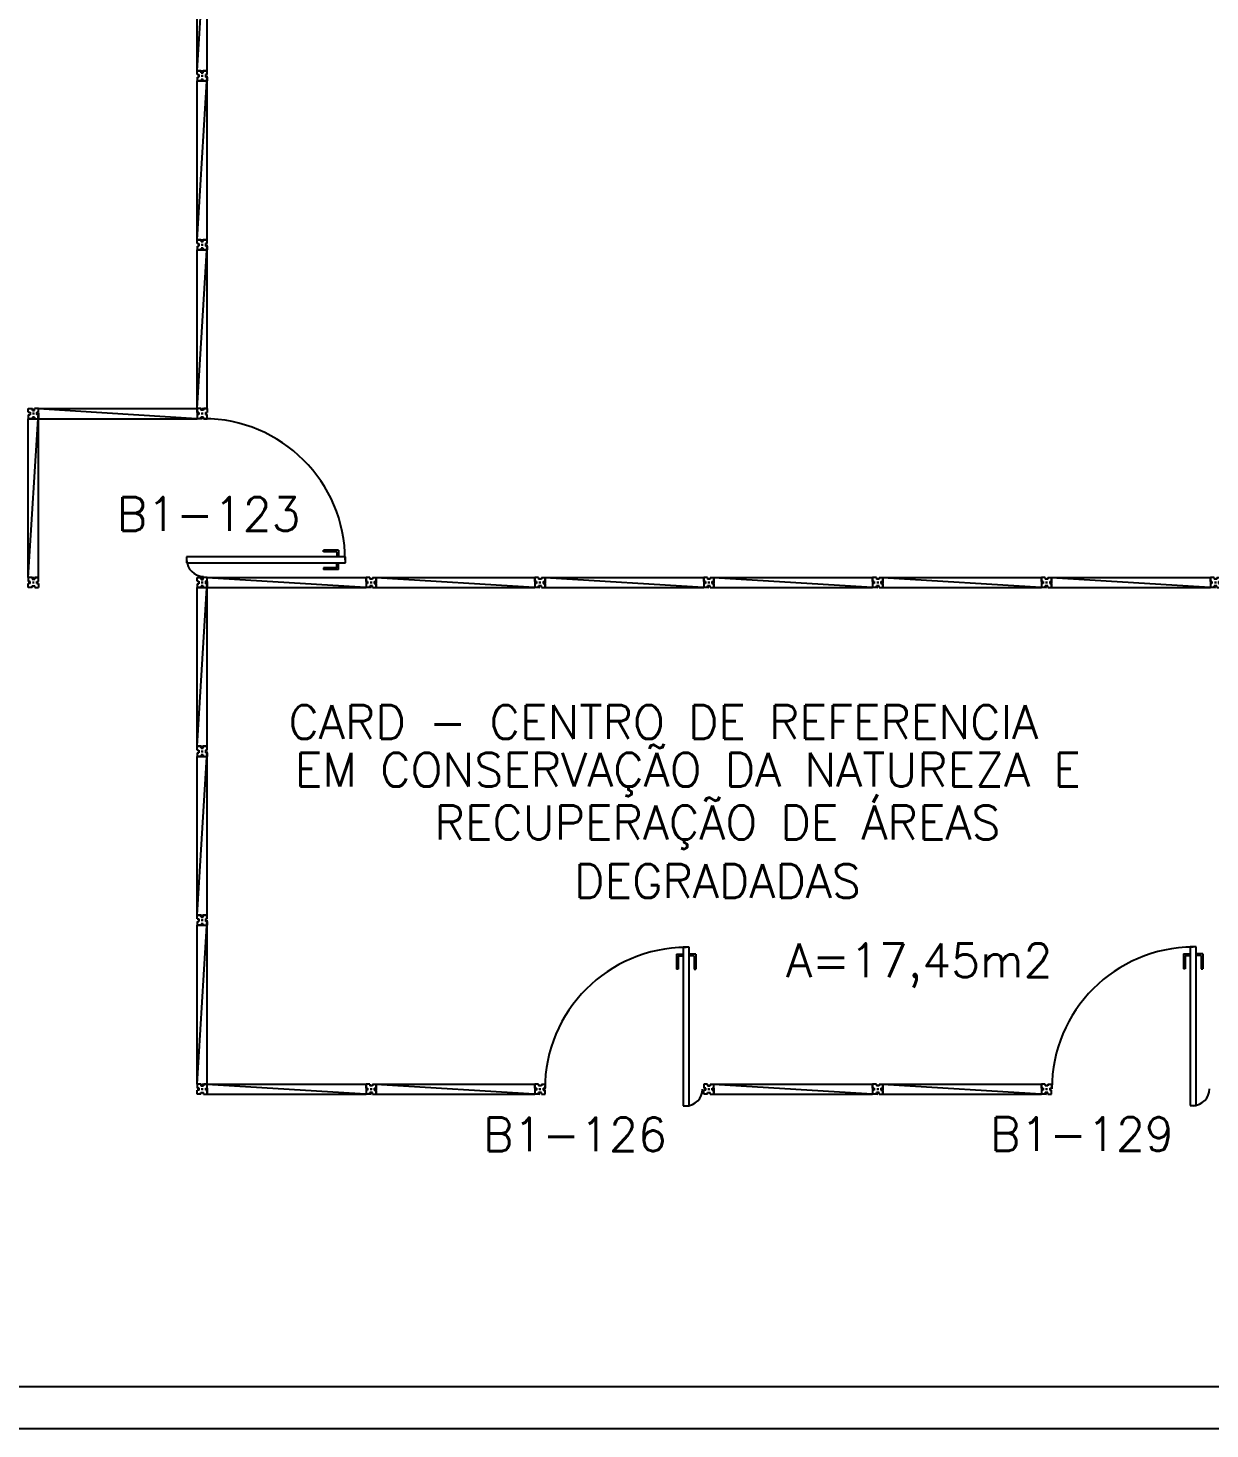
# Model space of a CAD drawing. Extents: x -31 to 207, y 425 to 518.
# Drawn here: x 104.25 to 111.25, y 493.32 to 501.61 of the extents above; entities that cross this region are included whole.
import ezdxf
from ezdxf.enums import TextEntityAlignment as Align

# ---------------------------------------------------------------- set-up
doc = ezdxf.new("R2010")
doc.units = 0
doc.header["$LTSCALE"] = 0.01
doc.header["$MEASUREMENT"] = 0
doc.layers.get('0').update_dxf_attribs({"linetype": 'CONTINUOUS'})
for name, color, linetype in [('AREA', 2, 'CONTINUOUS'), ('BANC', 2, 'CONTINUOUS'), ('DIV', 2, 'CONTINUOUS'), ('TEXTO-ENDEREÇO', 2, 'CONTINUOUS')]:
    doc.layers.add(name, color=color, linetype=linetype)
doc.styles.add('UNB-100', font='simplex.shx', dxfattribs={"height": 0.2})
doc.styles.add('UNB-100-1', font='simplex.shx', dxfattribs={"height": 0.2})

# ---------------------------------------------------------------- blocks, each defined once
blk = doc.blocks.new('DIVMT-SLS')
for p, q in [((-0.03, 0.03), (-0.03, 0.006)), ((-0.008, 0.03), (-0.03, 0.03)), ((-0.0185, 0.006), (-0.03, 0.006)), ((-0.0185, -0.006), (-0.0185, 0.006)), ((-0.008, 0.03), (-0.008, 0.02)), ((-0.008, 0.02), (0.008, 0.02)), ((-0.0051, 0), (0.0051, 0)), ((0.0051, 0), (-0.0051, 0)), ((-0.0051, 0), (0.0051, 0)), ((0.97, -0.03), (0, 0.03)), ((0, -0.0051), (0, 0.0051)), ((0, 0.0051), (0, -0.0051)), ((0.008, 0.03), (0.008, 0.02)), ((0.008, 0.03), (0.03, 0.03)), ((0.0205, 0.006), (0.03, 0.006)), ((0.0205, -0.006), (0.0205, 0.006)), ((0.0205, 0.006), (0.0205, -0.006)), ((0.0205, 0.006), (0.03, 0.006)), ((0.97, 0.03), (0.03, 0.03)), ((0.03, 0.006), (0.03, 0.03)), ((0.03, -0.03), (0.03, 0.03)), ((0.03, -0.005), (0.03, 0.005)), ((0.97, 0.03), (0.97, 0.009)), ((0.97, 0.009), (0.97, 0.027)), ((0.9795, 0.006), (0.97, 0.006)), ((0.97, -0.005), (0.97, 0.005)), ((0.9795, 0.006), (0.9795, -0.006)), ((1.0051, 0), (0.9949, 0)), ((1, 0.0051), (1, -0.0051)), ((-0.0185, -0.006), (-0.03, -0.006)), ((-0.03, -0.03), (-0.03, -0.006)), ((-0.008, -0.03), (-0.03, -0.03)), ((-0.008, -0.03), (-0.008, -0.02)), ((-0.008, -0.02), (0.008, -0.02)), ((0.008, -0.03), (0.008, -0.02)), ((0.008, -0.03), (0.03, -0.03)), ((0.0205, -0.006), (0.03, -0.006)), ((0.0205, -0.006), (0.03, -0.006)), ((0.03, -0.006), (0.03, -0.03)), ((0.97, -0.03), (0.03, -0.03)), ((0.9795, -0.006), (0.97, -0.006)), ((0.97, -0.009), (0.97, -0.027))]:
    blk.add_line(p, q)
blk = doc.blocks.new('MTT-SLS')
for p, q in [((-0.008, 0.03), (-0.03, 0.03)), ((-0.03, 0.03), (-0.03, 0.006)), ((-0.0185, 0.006), (-0.03, 0.006)), ((-0.0185, -0.006), (-0.0185, 0.006)), ((-0.008, 0.03), (-0.008, 0.02)), ((-0.008, 0.02), (0.008, 0.02)), ((-0.0051, 0), (0.0051, 0)), ((0, -0.0051), (0, 0.0051)), ((0.008, 0.03), (0.03, 0.03)), ((0.008, 0.03), (0.008, 0.02)), ((0.0205, -0.006), (0.0205, 0.006)), ((0.0205, 0.006), (0.03, 0.006)), ((0.03, 0.006), (0.03, 0.03)), ((-0.03, -0.03), (-0.03, -0.006)), ((-0.0185, -0.006), (-0.03, -0.006)), ((-0.008, -0.03), (-0.03, -0.03)), ((-0.008, -0.02), (0.008, -0.02)), ((-0.008, -0.03), (-0.008, -0.02)), ((0.008, -0.03), (0.008, -0.02)), ((0.008, -0.03), (0.03, -0.03)), ((0.0205, -0.006), (0.03, -0.006)), ((0.03, -0.006), (0.03, -0.03))]:
    blk.add_line(p, q)
blk = doc.blocks.new('PDVD-SLS')
at = {"layer": 'DIV'}
for p, q in [((-0.1525, 0.84), (-0.1525, -0.1)), ((-0.1175, 0.84), (-0.1525, 0.84)), ((-0.1175, -0.1), (-0.1175, 0.84)), ((-0.1921, 0.8), (-0.1521, 0.8)), ((-0.1921, 0.8), (-0.1921, 0.71)), ((-0.1821, 0.79), (-0.1521, 0.79)), ((-0.1821, 0.79), (-0.1821, 0.71)), ((-0.0775, 0.8), (-0.1175, 0.8)), ((-0.0875, 0.79), (-0.1175, 0.79)), ((-0.0875, 0.79), (-0.0875, 0.71)), ((-0.0775, 0.8), (-0.0775, 0.71)), ((-0.1821, 0.71), (-0.192, 0.71)), ((-0.0875, 0.71), (-0.0776, 0.71)), ((-0.1175, -0.1), (-0.1175, 0.0429)), ((-0.1175, -0.1), (-0.1175, 0.0285)), ((-0.1525, -0.1), (-0.1175, -0.1))]:
    blk.add_line(p, q, dxfattribs=at)
for centre, radius, start, end in [((-0.1326, 0.0004), 0.8385, 90.17171, 180), ((-0.1376, 0.0004), 0.1005, 271.43259, 0)]:
    blk.add_arc(centre, radius, start, end, dxfattribs=at)

msp = doc.modelspace()

# ---------------------------------------------------------------- linework, layer by layer
at = {"layer": 'BANC'}
for p, q in [((204.284, 493.5669), (-17.6131, 493.5669)), ((204.284, 493.3169), (-17.6131, 493.3169))]:
    msp.add_line(p, q, dxfattribs=at)

# ---------------------------------------------------------------- block references
at = {"layer": 'DIV'}
for name, p, rotation in [('DIVMT-SLS', (105.2838, 502.3296), 270), ('DIVMT-SLS', (105.2838, 501.3296), 270), ('DIVMT-SLS', (105.2838, 500.3296), 270), ('DIVMT-SLS', (104.2838, 499.3296), 270), ('DIVMT-SLS', (105.2838, 499.3296), 180), ('PDVD-SLS', (105.2913, 498.3285), 270), ('PDVD-SLS', (105.2913, 498.3285), 270), ('DIVMT-SLS', (105.2838, 498.3296), 270), ('DIVMT-SLS', (106.2838, 498.3296), 180), ('DIVMT-SLS', (106.2838, 498.3296), 180), ('DIVMT-SLS', (107.2838, 498.3296), 180), ('DIVMT-SLS', (108.2838, 498.3296), 180), ('DIVMT-SLS', (109.2838, 498.3296), 180), ('DIVMT-SLS', (110.2838, 498.3296), 180), ('DIVMT-SLS', (111.2838, 498.3296), 180), ('DIVMT-SLS', (105.2838, 497.3296), 270), ('DIVMT-SLS', (105.2838, 496.3296), 270), ('DIVMT-SLS', (106.2838, 495.3296), 180), ('DIVMT-SLS', (107.2838, 495.3296), 180), ('DIVMT-SLS', (109.2838, 495.3296), 180), ('DIVMT-SLS', (110.2838, 495.3296), 180)]:
    msp.add_blockref(name, p, dxfattribs=dict(at, rotation=rotation))
for name, p in [('MTT-SLS', (104.2838, 498.3296)), ('PDVD-SLS', (108.2838, 495.3296)), ('PDVD-SLS', (111.2861, 495.3315)), ('MTT-SLS', (105.2838, 495.3296)), ('MTT-SLS', (108.2838, 495.3296))]:
    msp.add_blockref(name, p, dxfattribs=at)

# ---------------------------------------------------------------- texts
at = {"layer": 'AREA', "style": 'UNB-100'}
for s, p in [('CARD - CENTRO DE REFERENCIA', (108.0143, 497.4031)), ('EM CONSERVAÇÃO DA NATUREZA E', (108.1593, 497.1209)), ('RECUPERAÇÃO DE ÁREAS', (108.3348, 496.8083)), ('DEGRADADAS', (108.3348, 496.4613)), ('A=17,45m2', (109.5301, 495.9925))]:
    msp.add_text(s, height=0.2, dxfattribs=at).set_placement(p, align=Align.CENTER)
at = {"layer": 'TEXTO-ENDEREÇO', "style": 'UNB-100-1'}
for s, p in [('B1-123', (104.7775, 498.6352)), ('B1-126', (106.9465, 494.9612)), ('B1-129', (109.9489, 494.9631))]:
    msp.add_text(s, height=0.2, dxfattribs=at).set_placement(p)

doc.saveas('drawing.dxf')
